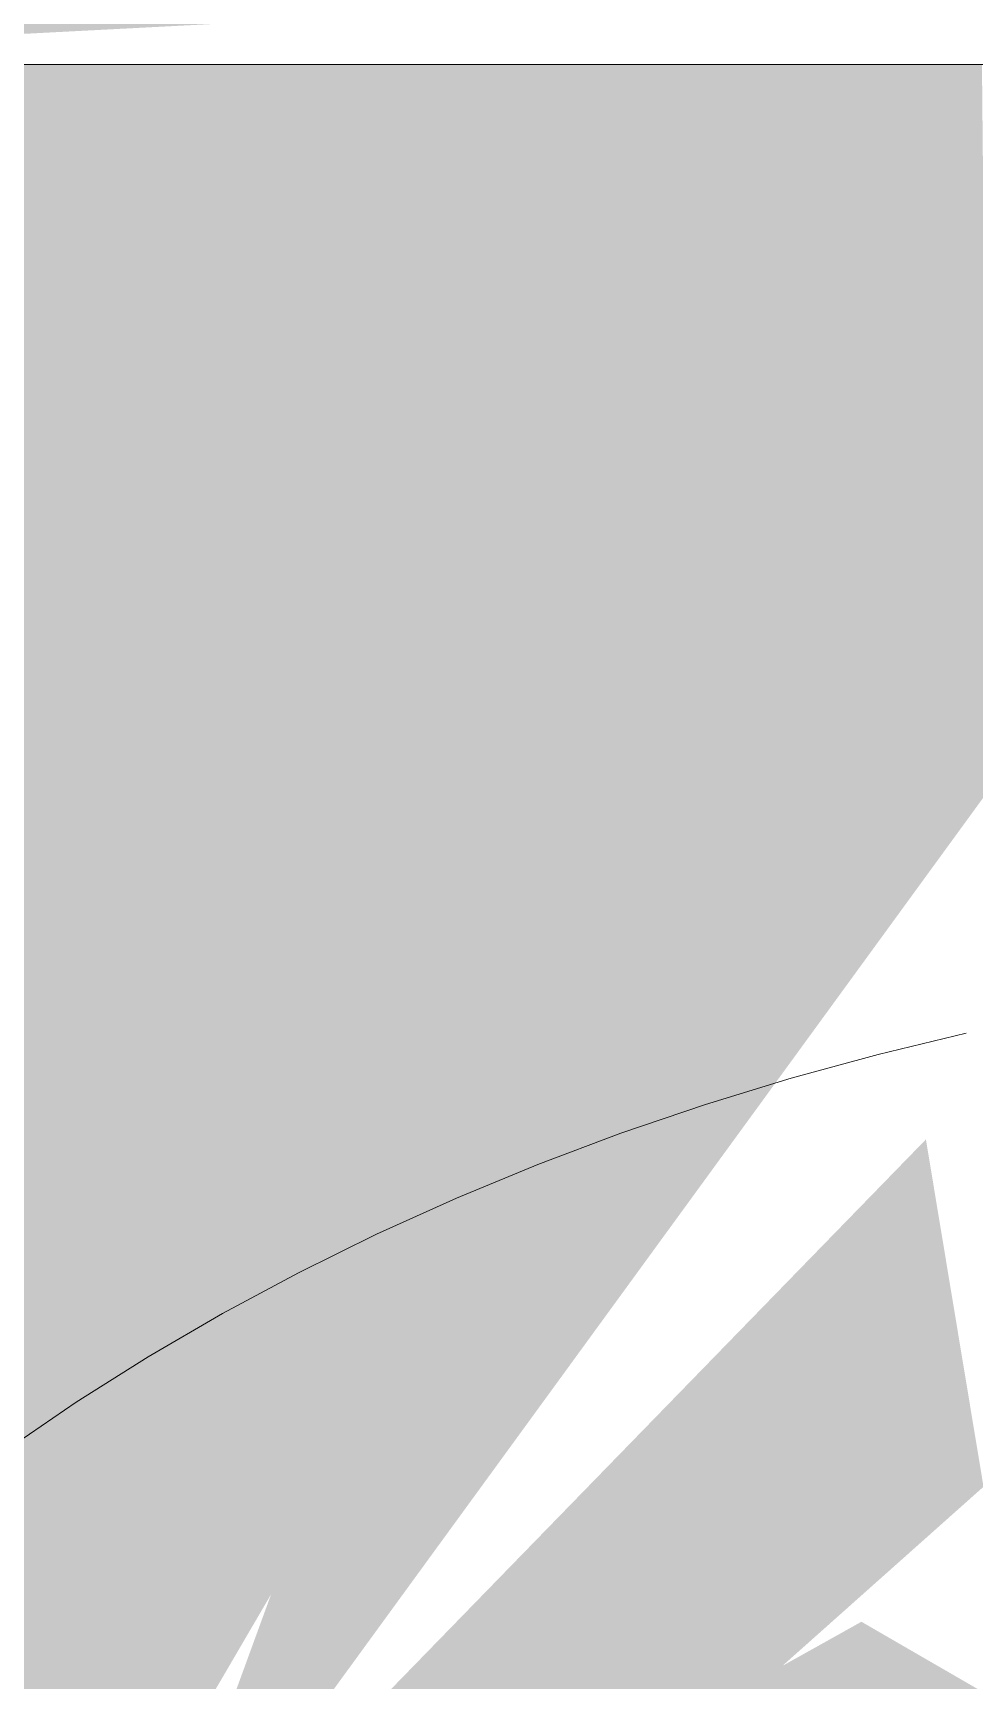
# Model space of a CAD drawing. Header units: inches. Extents: x -26493 to -10162, y -132 to 713.
# Drawn here: x -25622.764 to -25622.422, y 284.6 to 285.199 of the extents above; entities that cross this region are included whole.
import ezdxf

# ---------------------------------------------------------------- set-up
doc = ezdxf.new("R2010")
doc.units = ezdxf.units.IN
doc.header["$MEASUREMENT"] = 0
doc.layers.add('Q-SPCQ', color=91, linetype='Continuous', lineweight=9)

# ---------------------------------------------------------------- blocks, each defined once
blk = doc.blocks.new('Basketball_Backstop-Performance_Sports_Systems-3103-Ceiling_Hung - 27_-0_ to 27_-11 7_8_-652462-Section 13')
at = {"layer": 'Q-SPCQ'}
h = blk.add_hatch(color=256, dxfattribs=at)
h.paths.add_polyline_path([(-25596.40363, 285.1875), (-25596.36226, 285.24296), (-25596.39511, 285.70964), (-25596.3853, 286.17542), (-25596.41879, 286.9375), (-25621.95228, 286.9375), (-25621.97118, 286.4459), (-25621.93623, 286.04243), (-25621.91879, 285.1875), (-25596.41843, 285.1875)], flags=0)
h.paths.add_polyline_path([(-25592.16879, 285.1875), (-25592.16879, 286.9375), (-25595.92803, 286.90912), (-25595.91879, 285.1875), (-25594.90287, 285.1875)], flags=0)
h.paths.add_polyline_path([(-25622.98152, 285.1875), (-25622.41404, 285.21707), (-25622.41867, 286.9375), (-25647.92731, 286.9375), (-25647.91879, 285.1875), (-25625.14142, 285.1875)], flags=0)
h.paths.add_polyline_path([(-25648.36136, 285.1875), (-25648.36519, 285.25821), (-25648.3964, 285.70006), (-25648.3853, 286.17542), (-25648.41879, 286.9375), (-25652.16879, 286.9375), (-25652.16879, 285.1875), (-25648.40363, 285.1875)], flags=0)
h = blk.add_hatch(color=256, dxfattribs=at)
h.paths.add_polyline_path([(-25622.72558, 283.74297), (-25622.84255, 283.95797), (-25622.79153, 284.05162), (-25622.74121, 283.81012)], flags=0)
h.paths.add_polyline_path([(-25622.8304, 284.14537), (-25622.87668, 283.91582), (-25622.94797, 283.97008), (-25622.8317, 284.14343)], flags=0)
h.paths.add_polyline_path([(-25622.72558, 284.49868), (-25622.84653, 284.29195), (-25622.87668, 284.20307), (-25622.93523, 284.34193), (-25622.8317, 284.59465), (-25622.67733, 284.63081)], flags=0)
h.paths.add_polyline_path([(-25622.98379, 282.955), (-25622.66879, 282.955), (-25622.72558, 283.90004), (-25622.7673, 283.96861), (-25622.6954, 284.03991), (-25622.53101, 283.87202), (-25622.4381, 283.89537), (-25622.34685, 283.99557), (-25622.16879, 284.05163), (-25622.35704, 284.20041), (-25622.41879, 284.59538), (-25622.46263, 284.62077), (-25622.65793, 284.51165), (-25622.72558, 284.49868), (-25622.41628, 284.92347), (-25622.41879, 285.1875), (-25623.10629, 285.1875), (-25623.07435, 282.955)], flags=0)
h.paths.add_polyline_path([(-25622.16879, 284.31994), (-25622.16879, 284.43946), (-25622.25431, 284.39999), (-25622.1751, 284.32584)], flags=0)
h = blk.add_hatch(color=256, dxfattribs=at)
h.paths.add_polyline_path([(-25622.72558, 284.49868), (-25622.57874, 284.52684), (-25622.41822, 284.6699), (-25622.43918, 284.79631), (-25622.70123, 284.52684)], flags=0)
h.paths.add_polyline_path([(-25622.8304, 284.14537), (-25622.8304, 284.36874), (-25622.67733, 284.63081), (-25622.72558, 284.64917), (-25622.87668, 284.57154), (-25622.94797, 284.29195)], flags=0)
h.paths.add_polyline_path([(-25621.612, 284.49868), (-25621.92026, 284.78818), (-25621.8807, 284.62252), (-25621.72623, 284.52059)], flags=0)
h.paths.add_polyline_path([(-25621.50718, 284.14537), (-25621.38961, 284.29195), (-25621.48555, 284.58421), (-25621.66025, 284.63081), (-25621.50718, 284.36874), (-25621.48555, 284.34193)], flags=0)
blk.add_line((-25648.03831, 285.1875), (-25622.39678, 285.1875), dxfattribs=at)
at = {"layer": 'Q-SPCQ', "flags": 128}
blk.add_lwpolyline([(-25622.42456, 284.83498), (-25622.45657, 284.82724), (-25622.48819, 284.81859), (-25622.51939, 284.80902), (-25622.5501, 284.79855), (-25622.5803, 284.78718), (-25622.60994, 284.77493), (-25622.63898, 284.76179), (-25622.66737, 284.74778), (-25622.69508, 284.73291), (-25622.72206, 284.71719), (-25622.74827, 284.70063), (-25622.77367, 284.68324), (-25622.79822, 284.66504), (-25622.82187, 284.64603), (-25622.84459, 284.62623), (-25622.86632, 284.60565), (-25622.88703, 284.58432)], dxfattribs=at)

msp = doc.modelspace()

# ---------------------------------------------------------------- block references
at = {"layer": 'Q-SPCQ'}
msp.add_blockref('Basketball_Backstop-Performance_Sports_Systems-3103-Ceiling_Hung - 27_-0_ to 27_-11 7_8_-652462-Section 13', (0, 0), dxfattribs=at)

doc.saveas('drawing.dxf')
